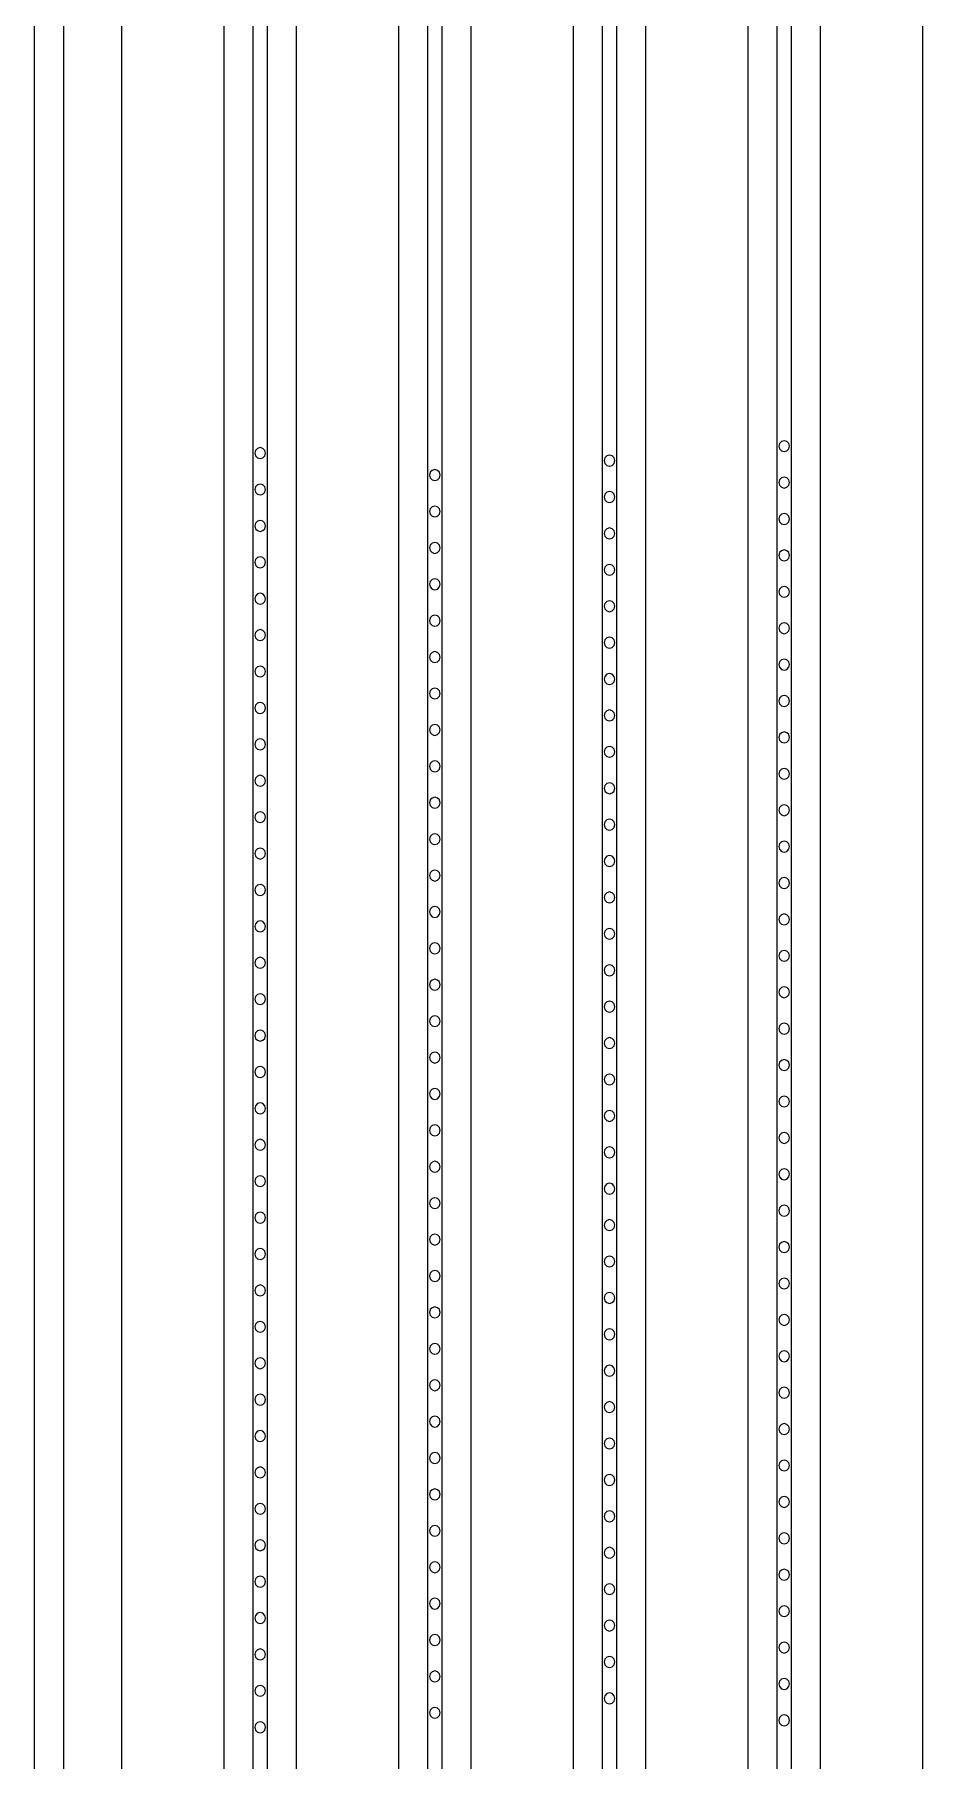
# Model space of a CAD drawing. Header units: metres. Extents: x -1805 to 1655, y -683 to 39617.
# Drawn here: x -2 to 120, y 3866.9 to 4104 of the extents above; entities that cross this region are included whole.
import ezdxf

# ---------------------------------------------------------------- set-up
doc = ezdxf.new("R2010")
doc.units = ezdxf.units.M
for name, color, linetype in [('Etching', 5, 'CONTINUOUS'), ('IONP', 7, 'CONTINUOUS'), ('Metal', 4, 'CONTINUOUS')]:
    doc.layers.add(name, color=color, linetype=linetype)

msp = doc.modelspace()

# ---------------------------------------------------------------- linework, layer by layer
at = {"layer": 'Etching'}
for points in [[(24, 9134.24), (24, -45.85)], [(34, -45.85), (34, 9134.24)], [(48, 9134.24), (48, 81.13)], [(58, 81.13), (58, 9134.24)], [(72, 9134.24), (72, 208.12)], [(82, 208.12), (82, 9134.24)], [(96, 9134.24), (96, 335.1)], [(106, 335.1), (106, 9134.24)], [(120, 9134.24), (120, 462.09)], [(10, -202.71), (10, 4155.73)]]:
    msp.add_lwpolyline(points, dxfattribs=at)
at = {"layer": 'IONP'}
for points in [[(29.75, 4046.51), (29.65, 4046.88), (29.38, 4047.16), (29, 4047.26), (28.62, 4047.16), (28.35, 4046.88), (28.25, 4046.51), (28.35, 4046.13), (28.62, 4045.86), (29, 4045.76), (29.38, 4045.86), (29.65, 4046.13), (29.75, 4046.51)], [(101.75, 4047.46), (101.65, 4047.84), (101.38, 4048.11), (101, 4048.21), (100.62, 4048.11), (100.35, 4047.84), (100.25, 4047.46), (100.35, 4047.09), (100.62, 4046.81), (101, 4046.71), (101.38, 4046.81), (101.65, 4047.09), (101.75, 4047.46)], [(53.75, 4043.49), (53.65, 4043.87), (53.38, 4044.14), (53, 4044.24), (52.62, 4044.14), (52.35, 4043.87), (52.25, 4043.49), (52.35, 4043.12), (52.62, 4042.84), (53, 4042.74), (53.38, 4042.84), (53.65, 4043.12), (53.75, 4043.49)], [(77.75, 4045.48), (77.65, 4045.85), (77.38, 4046.13), (77, 4046.23), (76.62, 4046.13), (76.35, 4045.85), (76.25, 4045.48), (76.35, 4045.1), (76.62, 4044.83), (77, 4044.73), (77.38, 4044.83), (77.65, 4045.1), (77.75, 4045.48)], [(29.75, 4041.51), (29.65, 4041.88), (29.38, 4042.16), (29, 4042.26), (28.62, 4042.16), (28.35, 4041.88), (28.25, 4041.51), (28.35, 4041.13), (28.62, 4040.86), (29, 4040.76), (29.38, 4040.86), (29.65, 4041.13), (29.75, 4041.51)], [(101.75, 4042.46), (101.65, 4042.84), (101.38, 4043.11), (101, 4043.21), (100.62, 4043.11), (100.35, 4042.84), (100.25, 4042.46), (100.35, 4042.09), (100.62, 4041.81), (101, 4041.71), (101.38, 4041.81), (101.65, 4042.09), (101.75, 4042.46)], [(77.75, 4040.48), (77.65, 4040.85), (77.38, 4041.13), (77, 4041.23), (76.62, 4041.13), (76.35, 4040.85), (76.25, 4040.48), (76.35, 4040.1), (76.62, 4039.83), (77, 4039.73), (77.38, 4039.83), (77.65, 4040.1), (77.75, 4040.48)], [(29.75, 4036.51), (29.65, 4036.88), (29.38, 4037.16), (29, 4037.26), (28.62, 4037.16), (28.35, 4036.88), (28.25, 4036.51), (28.35, 4036.13), (28.62, 4035.86), (29, 4035.76), (29.38, 4035.86), (29.65, 4036.13), (29.75, 4036.51)], [(53.75, 4038.49), (53.65, 4038.87), (53.38, 4039.14), (53, 4039.24), (52.62, 4039.14), (52.35, 4038.87), (52.25, 4038.49), (52.35, 4038.12), (52.62, 4037.84), (53, 4037.74), (53.38, 4037.84), (53.65, 4038.12), (53.75, 4038.49)], [(101.75, 4037.46), (101.65, 4037.84), (101.38, 4038.11), (101, 4038.21), (100.62, 4038.11), (100.35, 4037.84), (100.25, 4037.46), (100.35, 4037.09), (100.62, 4036.81), (101, 4036.71), (101.38, 4036.81), (101.65, 4037.09), (101.75, 4037.46)], [(77.75, 4035.48), (77.65, 4035.85), (77.38, 4036.13), (77, 4036.23), (76.62, 4036.13), (76.35, 4035.85), (76.25, 4035.48), (76.35, 4035.1), (76.62, 4034.83), (77, 4034.73), (77.38, 4034.83), (77.65, 4035.1), (77.75, 4035.48)], [(29.75, 4031.51), (29.65, 4031.88), (29.38, 4032.16), (29, 4032.26), (28.62, 4032.16), (28.35, 4031.88), (28.25, 4031.51), (28.35, 4031.13), (28.62, 4030.86), (29, 4030.76), (29.38, 4030.86), (29.65, 4031.13), (29.75, 4031.51)], [(53.75, 4033.49), (53.65, 4033.87), (53.38, 4034.14), (53, 4034.24), (52.62, 4034.14), (52.35, 4033.87), (52.25, 4033.49), (52.35, 4033.12), (52.62, 4032.84), (53, 4032.74), (53.38, 4032.84), (53.65, 4033.12), (53.75, 4033.49)], [(101.75, 4032.46), (101.65, 4032.84), (101.38, 4033.11), (101, 4033.21), (100.62, 4033.11), (100.35, 4032.84), (100.25, 4032.46), (100.35, 4032.09), (100.62, 4031.81), (101, 4031.71), (101.38, 4031.81), (101.65, 4032.09), (101.75, 4032.46)], [(77.75, 4030.48), (77.65, 4030.85), (77.38, 4031.13), (77, 4031.23), (76.62, 4031.13), (76.35, 4030.85), (76.25, 4030.48), (76.35, 4030.1), (76.62, 4029.83), (77, 4029.73), (77.38, 4029.83), (77.65, 4030.1), (77.75, 4030.48)], [(53.75, 4028.49), (53.65, 4028.87), (53.38, 4029.14), (53, 4029.24), (52.62, 4029.14), (52.35, 4028.87), (52.25, 4028.49), (52.35, 4028.12), (52.62, 4027.84), (53, 4027.74), (53.38, 4027.84), (53.65, 4028.12), (53.75, 4028.49)], [(101.75, 4027.46), (101.65, 4027.84), (101.38, 4028.11), (101, 4028.21), (100.62, 4028.11), (100.35, 4027.84), (100.25, 4027.46), (100.35, 4027.09), (100.62, 4026.81), (101, 4026.71), (101.38, 4026.81), (101.65, 4027.09), (101.75, 4027.46)], [(29.75, 4026.51), (29.65, 4026.88), (29.38, 4027.16), (29, 4027.26), (28.62, 4027.16), (28.35, 4026.88), (28.25, 4026.51), (28.35, 4026.13), (28.62, 4025.86), (29, 4025.76), (29.38, 4025.86), (29.65, 4026.13), (29.75, 4026.51)], [(77.75, 4025.48), (77.65, 4025.85), (77.38, 4026.13), (77, 4026.23), (76.62, 4026.13), (76.35, 4025.85), (76.25, 4025.48), (76.35, 4025.1), (76.62, 4024.83), (77, 4024.73), (77.38, 4024.83), (77.65, 4025.1), (77.75, 4025.48)], [(53.75, 4023.49), (53.65, 4023.87), (53.38, 4024.14), (53, 4024.24), (52.62, 4024.14), (52.35, 4023.87), (52.25, 4023.49), (52.35, 4023.12), (52.62, 4022.84), (53, 4022.74), (53.38, 4022.84), (53.65, 4023.12), (53.75, 4023.49)], [(101.75, 4022.46), (101.65, 4022.84), (101.38, 4023.11), (101, 4023.21), (100.62, 4023.11), (100.35, 4022.84), (100.25, 4022.46), (100.35, 4022.09), (100.62, 4021.81), (101, 4021.71), (101.38, 4021.81), (101.65, 4022.09), (101.75, 4022.46)], [(29.75, 4021.51), (29.65, 4021.88), (29.38, 4022.16), (29, 4022.26), (28.62, 4022.16), (28.35, 4021.88), (28.25, 4021.51), (28.35, 4021.13), (28.62, 4020.86), (29, 4020.76), (29.38, 4020.86), (29.65, 4021.13), (29.75, 4021.51)], [(77.75, 4020.48), (77.65, 4020.85), (77.38, 4021.13), (77, 4021.23), (76.62, 4021.13), (76.35, 4020.85), (76.25, 4020.48), (76.35, 4020.1), (76.62, 4019.83), (77, 4019.73), (77.38, 4019.83), (77.65, 4020.1), (77.75, 4020.48)], [(53.75, 4018.49), (53.65, 4018.87), (53.38, 4019.14), (53, 4019.24), (52.62, 4019.14), (52.35, 4018.87), (52.25, 4018.49), (52.35, 4018.12), (52.62, 4017.84), (53, 4017.74), (53.38, 4017.84), (53.65, 4018.12), (53.75, 4018.49)], [(101.75, 4017.46), (101.65, 4017.84), (101.38, 4018.11), (101, 4018.21), (100.62, 4018.11), (100.35, 4017.84), (100.25, 4017.46), (100.35, 4017.09), (100.62, 4016.81), (101, 4016.71), (101.38, 4016.81), (101.65, 4017.09), (101.75, 4017.46)], [(29.75, 4016.51), (29.65, 4016.88), (29.38, 4017.16), (29, 4017.26), (28.62, 4017.16), (28.35, 4016.88), (28.25, 4016.51), (28.35, 4016.13), (28.62, 4015.86), (29, 4015.76), (29.38, 4015.86), (29.65, 4016.13), (29.75, 4016.51)], [(77.75, 4015.48), (77.65, 4015.85), (77.38, 4016.13), (77, 4016.23), (76.62, 4016.13), (76.35, 4015.85), (76.25, 4015.48), (76.35, 4015.1), (76.62, 4014.83), (77, 4014.73), (77.38, 4014.83), (77.65, 4015.1), (77.75, 4015.48)], [(53.75, 4013.49), (53.65, 4013.87), (53.38, 4014.14), (53, 4014.24), (52.62, 4014.14), (52.35, 4013.87), (52.25, 4013.49), (52.35, 4013.12), (52.62, 4012.84), (53, 4012.74), (53.38, 4012.84), (53.65, 4013.12), (53.75, 4013.49)], [(29.75, 4011.51), (29.65, 4011.88), (29.38, 4012.16), (29, 4012.26), (28.62, 4012.16), (28.35, 4011.88), (28.25, 4011.51), (28.35, 4011.13), (28.62, 4010.86), (29, 4010.76), (29.38, 4010.86), (29.65, 4011.13), (29.75, 4011.51)], [(77.75, 4010.48), (77.65, 4010.85), (77.38, 4011.13), (77, 4011.23), (76.62, 4011.13), (76.35, 4010.85), (76.25, 4010.48), (76.35, 4010.1), (76.62, 4009.83), (77, 4009.73), (77.38, 4009.83), (77.65, 4010.1), (77.75, 4010.48)], [(101.75, 4012.46), (101.65, 4012.84), (101.38, 4013.11), (101, 4013.21), (100.62, 4013.11), (100.35, 4012.84), (100.25, 4012.46), (100.35, 4012.09), (100.62, 4011.81), (101, 4011.71), (101.38, 4011.81), (101.65, 4012.09), (101.75, 4012.46)], [(53.75, 4008.49), (53.65, 4008.87), (53.38, 4009.14), (53, 4009.24), (52.62, 4009.14), (52.35, 4008.87), (52.25, 4008.49), (52.35, 4008.12), (52.62, 4007.84), (53, 4007.74), (53.38, 4007.84), (53.65, 4008.12), (53.75, 4008.49)], [(29.75, 4006.51), (29.65, 4006.88), (29.38, 4007.16), (29, 4007.26), (28.62, 4007.16), (28.35, 4006.88), (28.25, 4006.51), (28.35, 4006.13), (28.62, 4005.86), (29, 4005.76), (29.38, 4005.86), (29.65, 4006.13), (29.75, 4006.51)], [(77.75, 4005.48), (77.65, 4005.85), (77.38, 4006.13), (77, 4006.23), (76.62, 4006.13), (76.35, 4005.85), (76.25, 4005.48), (76.35, 4005.1), (76.62, 4004.83), (77, 4004.73), (77.38, 4004.83), (77.65, 4005.1), (77.75, 4005.48)], [(101.75, 4007.46), (101.65, 4007.84), (101.38, 4008.11), (101, 4008.21), (100.62, 4008.11), (100.35, 4007.84), (100.25, 4007.46), (100.35, 4007.09), (100.62, 4006.81), (101, 4006.71), (101.38, 4006.81), (101.65, 4007.09), (101.75, 4007.46)], [(53.75, 4003.49), (53.65, 4003.87), (53.38, 4004.14), (53, 4004.24), (52.62, 4004.14), (52.35, 4003.87), (52.25, 4003.49), (52.35, 4003.12), (52.62, 4002.84), (53, 4002.74), (53.38, 4002.84), (53.65, 4003.12), (53.75, 4003.49)], [(29.75, 4001.51), (29.65, 4001.88), (29.38, 4002.16), (29, 4002.26), (28.62, 4002.16), (28.35, 4001.88), (28.25, 4001.51), (28.35, 4001.13), (28.62, 4000.86), (29, 4000.76), (29.38, 4000.86), (29.65, 4001.13), (29.75, 4001.51)], [(101.75, 4002.46), (101.65, 4002.84), (101.38, 4003.11), (101, 4003.21), (100.62, 4003.11), (100.35, 4002.84), (100.25, 4002.46), (100.35, 4002.09), (100.62, 4001.81), (101, 4001.71), (101.38, 4001.81), (101.65, 4002.09), (101.75, 4002.46)], [(53.75, 3998.49), (53.65, 3998.87), (53.38, 3999.14), (53, 3999.24), (52.62, 3999.14), (52.35, 3998.87), (52.25, 3998.49), (52.35, 3998.12), (52.62, 3997.84), (53, 3997.74), (53.38, 3997.84), (53.65, 3998.12), (53.75, 3998.49)], [(77.75, 4000.48), (77.65, 4000.85), (77.38, 4001.13), (77, 4001.23), (76.62, 4001.13), (76.35, 4000.85), (76.25, 4000.48), (76.35, 4000.1), (76.62, 3999.83), (77, 3999.73), (77.38, 3999.83), (77.65, 4000.1), (77.75, 4000.48)], [(29.75, 3996.51), (29.65, 3996.88), (29.38, 3997.16), (29, 3997.26), (28.62, 3997.16), (28.35, 3996.88), (28.25, 3996.51), (28.35, 3996.13), (28.62, 3995.86), (29, 3995.76), (29.38, 3995.86), (29.65, 3996.13), (29.75, 3996.51)], [(101.75, 3997.46), (101.65, 3997.84), (101.38, 3998.11), (101, 3998.21), (100.62, 3998.11), (100.35, 3997.84), (100.25, 3997.46), (100.35, 3997.09), (100.62, 3996.81), (101, 3996.71), (101.38, 3996.81), (101.65, 3997.09), (101.75, 3997.46)], [(77.75, 3995.48), (77.65, 3995.85), (77.38, 3996.13), (77, 3996.23), (76.62, 3996.13), (76.35, 3995.85), (76.25, 3995.48), (76.35, 3995.1), (76.62, 3994.83), (77, 3994.73), (77.38, 3994.83), (77.65, 3995.1), (77.75, 3995.48)], [(29.75, 3991.51), (29.65, 3991.88), (29.38, 3992.16), (29, 3992.26), (28.62, 3992.16), (28.35, 3991.88), (28.25, 3991.51), (28.35, 3991.13), (28.62, 3990.86), (29, 3990.76), (29.38, 3990.86), (29.65, 3991.13), (29.75, 3991.51)], [(53.75, 3993.49), (53.65, 3993.87), (53.38, 3994.14), (53, 3994.24), (52.62, 3994.14), (52.35, 3993.87), (52.25, 3993.49), (52.35, 3993.12), (52.62, 3992.84), (53, 3992.74), (53.38, 3992.84), (53.65, 3993.12), (53.75, 3993.49)], [(101.75, 3992.46), (101.65, 3992.84), (101.38, 3993.11), (101, 3993.21), (100.62, 3993.11), (100.35, 3992.84), (100.25, 3992.46), (100.35, 3992.09), (100.62, 3991.81), (101, 3991.71), (101.38, 3991.81), (101.65, 3992.09), (101.75, 3992.46)], [(77.75, 3990.48), (77.65, 3990.85), (77.38, 3991.13), (77, 3991.23), (76.62, 3991.13), (76.35, 3990.85), (76.25, 3990.48), (76.35, 3990.1), (76.62, 3989.83), (77, 3989.73), (77.38, 3989.83), (77.65, 3990.1), (77.75, 3990.48)], [(29.75, 3986.51), (29.65, 3986.88), (29.38, 3987.16), (29, 3987.26), (28.62, 3987.16), (28.35, 3986.88), (28.25, 3986.51), (28.35, 3986.13), (28.62, 3985.86), (29, 3985.76), (29.38, 3985.86), (29.65, 3986.13), (29.75, 3986.51)], [(53.75, 3988.49), (53.65, 3988.87), (53.38, 3989.14), (53, 3989.24), (52.62, 3989.14), (52.35, 3988.87), (52.25, 3988.49), (52.35, 3988.12), (52.62, 3987.84), (53, 3987.74), (53.38, 3987.84), (53.65, 3988.12), (53.75, 3988.49)], [(101.75, 3987.46), (101.65, 3987.84), (101.38, 3988.11), (101, 3988.21), (100.62, 3988.11), (100.35, 3987.84), (100.25, 3987.46), (100.35, 3987.09), (100.62, 3986.81), (101, 3986.71), (101.38, 3986.81), (101.65, 3987.09), (101.75, 3987.46)], [(77.75, 3985.48), (77.65, 3985.85), (77.38, 3986.13), (77, 3986.23), (76.62, 3986.13), (76.35, 3985.85), (76.25, 3985.48), (76.35, 3985.1), (76.62, 3984.83), (77, 3984.73), (77.38, 3984.83), (77.65, 3985.1), (77.75, 3985.48)], [(53.75, 3983.49), (53.65, 3983.87), (53.38, 3984.14), (53, 3984.24), (52.62, 3984.14), (52.35, 3983.87), (52.25, 3983.49), (52.35, 3983.12), (52.62, 3982.84), (53, 3982.74), (53.38, 3982.84), (53.65, 3983.12), (53.75, 3983.49)], [(101.75, 3982.46), (101.65, 3982.84), (101.38, 3983.11), (101, 3983.21), (100.62, 3983.11), (100.35, 3982.84), (100.25, 3982.46), (100.35, 3982.09), (100.62, 3981.81), (101, 3981.71), (101.38, 3981.81), (101.65, 3982.09), (101.75, 3982.46)], [(29.75, 3981.51), (29.65, 3981.88), (29.38, 3982.16), (29, 3982.26), (28.62, 3982.16), (28.35, 3981.88), (28.25, 3981.51), (28.35, 3981.13), (28.62, 3980.86), (29, 3980.76), (29.38, 3980.86), (29.65, 3981.13), (29.75, 3981.51)], [(77.75, 3980.48), (77.65, 3980.85), (77.38, 3981.13), (77, 3981.23), (76.62, 3981.13), (76.35, 3980.85), (76.25, 3980.48), (76.35, 3980.1), (76.62, 3979.83), (77, 3979.73), (77.38, 3979.83), (77.65, 3980.1), (77.75, 3980.48)], [(53.75, 3978.49), (53.65, 3978.87), (53.38, 3979.14), (53, 3979.24), (52.62, 3979.14), (52.35, 3978.87), (52.25, 3978.49), (52.35, 3978.12), (52.62, 3977.84), (53, 3977.74), (53.38, 3977.84), (53.65, 3978.12), (53.75, 3978.49)], [(101.75, 3977.46), (101.65, 3977.84), (101.38, 3978.11), (101, 3978.21), (100.62, 3978.11), (100.35, 3977.84), (100.25, 3977.46), (100.35, 3977.09), (100.62, 3976.81), (101, 3976.71), (101.38, 3976.81), (101.65, 3977.09), (101.75, 3977.46)], [(29.75, 3976.51), (29.65, 3976.88), (29.38, 3977.16), (29, 3977.26), (28.62, 3977.16), (28.35, 3976.88), (28.25, 3976.51), (28.35, 3976.13), (28.62, 3975.86), (29, 3975.76), (29.38, 3975.86), (29.65, 3976.13), (29.75, 3976.51)], [(77.75, 3975.48), (77.65, 3975.85), (77.38, 3976.13), (77, 3976.23), (76.62, 3976.13), (76.35, 3975.85), (76.25, 3975.48), (76.35, 3975.1), (76.62, 3974.83), (77, 3974.73), (77.38, 3974.83), (77.65, 3975.1), (77.75, 3975.48)], [(53.75, 3973.49), (53.65, 3973.87), (53.38, 3974.14), (53, 3974.24), (52.62, 3974.14), (52.35, 3973.87), (52.25, 3973.49), (52.35, 3973.12), (52.62, 3972.84), (53, 3972.74), (53.38, 3972.84), (53.65, 3973.12), (53.75, 3973.49)], [(101.75, 3972.46), (101.65, 3972.84), (101.38, 3973.11), (101, 3973.21), (100.62, 3973.11), (100.35, 3972.84), (100.25, 3972.46), (100.35, 3972.09), (100.62, 3971.81), (101, 3971.71), (101.38, 3971.81), (101.65, 3972.09), (101.75, 3972.46)], [(29.75, 3971.51), (29.65, 3971.88), (29.38, 3972.16), (29, 3972.26), (28.62, 3972.16), (28.35, 3971.88), (28.25, 3971.51), (28.35, 3971.13), (28.62, 3970.86), (29, 3970.76), (29.38, 3970.86), (29.65, 3971.13), (29.75, 3971.51)], [(77.75, 3970.48), (77.65, 3970.85), (77.38, 3971.13), (77, 3971.23), (76.62, 3971.13), (76.35, 3970.85), (76.25, 3970.48), (76.35, 3970.1), (76.62, 3969.83), (77, 3969.73), (77.38, 3969.83), (77.65, 3970.1), (77.75, 3970.48)], [(53.75, 3968.49), (53.65, 3968.87), (53.38, 3969.14), (53, 3969.24), (52.62, 3969.14), (52.35, 3968.87), (52.25, 3968.49), (52.35, 3968.12), (52.62, 3967.84), (53, 3967.74), (53.38, 3967.84), (53.65, 3968.12), (53.75, 3968.49)], [(29.75, 3966.51), (29.65, 3966.88), (29.38, 3967.16), (29, 3967.26), (28.62, 3967.16), (28.35, 3966.88), (28.25, 3966.51), (28.35, 3966.13), (28.62, 3965.86), (29, 3965.76), (29.38, 3965.86), (29.65, 3966.13), (29.75, 3966.51)], [(77.75, 3965.48), (77.65, 3965.85), (77.38, 3966.13), (77, 3966.23), (76.62, 3966.13), (76.35, 3965.85), (76.25, 3965.48), (76.35, 3965.1), (76.62, 3964.83), (77, 3964.73), (77.38, 3964.83), (77.65, 3965.1), (77.75, 3965.48)], [(101.75, 3967.46), (101.65, 3967.84), (101.38, 3968.11), (101, 3968.21), (100.62, 3968.11), (100.35, 3967.84), (100.25, 3967.46), (100.35, 3967.09), (100.62, 3966.81), (101, 3966.71), (101.38, 3966.81), (101.65, 3967.09), (101.75, 3967.46)], [(53.75, 3963.49), (53.65, 3963.87), (53.38, 3964.14), (53, 3964.24), (52.62, 3964.14), (52.35, 3963.87), (52.25, 3963.49), (52.35, 3963.12), (52.62, 3962.84), (53, 3962.74), (53.38, 3962.84), (53.65, 3963.12), (53.75, 3963.49)], [(29.75, 3961.51), (29.65, 3961.88), (29.38, 3962.16), (29, 3962.26), (28.62, 3962.16), (28.35, 3961.88), (28.25, 3961.51), (28.35, 3961.13), (28.62, 3960.86), (29, 3960.76), (29.38, 3960.86), (29.65, 3961.13), (29.75, 3961.51)], [(77.75, 3960.48), (77.65, 3960.85), (77.38, 3961.13), (77, 3961.23), (76.62, 3961.13), (76.35, 3960.85), (76.25, 3960.48), (76.35, 3960.1), (76.62, 3959.83), (77, 3959.73), (77.38, 3959.83), (77.65, 3960.1), (77.75, 3960.48)], [(101.75, 3962.46), (101.65, 3962.84), (101.38, 3963.11), (101, 3963.21), (100.62, 3963.11), (100.35, 3962.84), (100.25, 3962.46), (100.35, 3962.09), (100.62, 3961.81), (101, 3961.71), (101.38, 3961.81), (101.65, 3962.09), (101.75, 3962.46)], [(53.75, 3958.49), (53.65, 3958.87), (53.38, 3959.14), (53, 3959.24), (52.62, 3959.14), (52.35, 3958.87), (52.25, 3958.49), (52.35, 3958.12), (52.62, 3957.84), (53, 3957.74), (53.38, 3957.84), (53.65, 3958.12), (53.75, 3958.49)], [(29.75, 3956.51), (29.65, 3956.88), (29.38, 3957.16), (29, 3957.26), (28.62, 3957.16), (28.35, 3956.88), (28.25, 3956.51), (28.35, 3956.13), (28.62, 3955.86), (29, 3955.76), (29.38, 3955.86), (29.65, 3956.13), (29.75, 3956.51)], [(101.75, 3957.46), (101.65, 3957.84), (101.38, 3958.11), (101, 3958.21), (100.62, 3958.11), (100.35, 3957.84), (100.25, 3957.46), (100.35, 3957.09), (100.62, 3956.81), (101, 3956.71), (101.38, 3956.81), (101.65, 3957.09), (101.75, 3957.46)], [(53.75, 3953.49), (53.65, 3953.87), (53.38, 3954.14), (53, 3954.24), (52.62, 3954.14), (52.35, 3953.87), (52.25, 3953.49), (52.35, 3953.12), (52.62, 3952.84), (53, 3952.74), (53.38, 3952.84), (53.65, 3953.12), (53.75, 3953.49)], [(77.75, 3955.48), (77.65, 3955.85), (77.38, 3956.13), (77, 3956.23), (76.62, 3956.13), (76.35, 3955.85), (76.25, 3955.48), (76.35, 3955.1), (76.62, 3954.83), (77, 3954.73), (77.38, 3954.83), (77.65, 3955.1), (77.75, 3955.48)], [(29.75, 3951.51), (29.65, 3951.88), (29.38, 3952.16), (29, 3952.26), (28.62, 3952.16), (28.35, 3951.88), (28.25, 3951.51), (28.35, 3951.13), (28.62, 3950.86), (29, 3950.76), (29.38, 3950.86), (29.65, 3951.13), (29.75, 3951.51)], [(101.75, 3952.46), (101.65, 3952.84), (101.38, 3953.11), (101, 3953.21), (100.62, 3953.11), (100.35, 3952.84), (100.25, 3952.46), (100.35, 3952.09), (100.62, 3951.81), (101, 3951.71), (101.38, 3951.81), (101.65, 3952.09), (101.75, 3952.46)], [(77.75, 3950.48), (77.65, 3950.85), (77.38, 3951.13), (77, 3951.23), (76.62, 3951.13), (76.35, 3950.85), (76.25, 3950.48), (76.35, 3950.1), (76.62, 3949.83), (77, 3949.73), (77.38, 3949.83), (77.65, 3950.1), (77.75, 3950.48)], [(29.75, 3946.51), (29.65, 3946.88), (29.38, 3947.16), (29, 3947.26), (28.62, 3947.16), (28.35, 3946.88), (28.25, 3946.51), (28.35, 3946.13), (28.62, 3945.86), (29, 3945.76), (29.38, 3945.86), (29.65, 3946.13), (29.75, 3946.51)], [(53.75, 3948.49), (53.65, 3948.87), (53.38, 3949.14), (53, 3949.24), (52.62, 3949.14), (52.35, 3948.87), (52.25, 3948.49), (52.35, 3948.12), (52.62, 3947.84), (53, 3947.74), (53.38, 3947.84), (53.65, 3948.12), (53.75, 3948.49)], [(101.75, 3947.46), (101.65, 3947.84), (101.38, 3948.11), (101, 3948.21), (100.62, 3948.11), (100.35, 3947.84), (100.25, 3947.46), (100.35, 3947.09), (100.62, 3946.81), (101, 3946.71), (101.38, 3946.81), (101.65, 3947.09), (101.75, 3947.46)], [(77.75, 3945.48), (77.65, 3945.85), (77.38, 3946.13), (77, 3946.23), (76.62, 3946.13), (76.35, 3945.85), (76.25, 3945.48), (76.35, 3945.1), (76.62, 3944.83), (77, 3944.73), (77.38, 3944.83), (77.65, 3945.1), (77.75, 3945.48)], [(29.75, 3941.51), (29.65, 3941.88), (29.38, 3942.16), (29, 3942.26), (28.62, 3942.16), (28.35, 3941.88), (28.25, 3941.51), (28.35, 3941.13), (28.62, 3940.86), (29, 3940.76), (29.38, 3940.86), (29.65, 3941.13), (29.75, 3941.51)], [(53.75, 3943.49), (53.65, 3943.87), (53.38, 3944.14), (53, 3944.24), (52.62, 3944.14), (52.35, 3943.87), (52.25, 3943.49), (52.35, 3943.12), (52.62, 3942.84), (53, 3942.74), (53.38, 3942.84), (53.65, 3943.12), (53.75, 3943.49)], [(101.75, 3942.46), (101.65, 3942.84), (101.38, 3943.11), (101, 3943.21), (100.62, 3943.11), (100.35, 3942.84), (100.25, 3942.46), (100.35, 3942.09), (100.62, 3941.81), (101, 3941.71), (101.38, 3941.81), (101.65, 3942.09), (101.75, 3942.46)], [(77.75, 3940.48), (77.65, 3940.85), (77.38, 3941.13), (77, 3941.23), (76.62, 3941.13), (76.35, 3940.85), (76.25, 3940.48), (76.35, 3940.1), (76.62, 3939.83), (77, 3939.73), (77.38, 3939.83), (77.65, 3940.1), (77.75, 3940.48)], [(53.75, 3938.49), (53.65, 3938.87), (53.38, 3939.14), (53, 3939.24), (52.62, 3939.14), (52.35, 3938.87), (52.25, 3938.49), (52.35, 3938.12), (52.62, 3937.84), (53, 3937.74), (53.38, 3937.84), (53.65, 3938.12), (53.75, 3938.49)], [(101.75, 3937.46), (101.65, 3937.84), (101.38, 3938.11), (101, 3938.21), (100.62, 3938.11), (100.35, 3937.84), (100.25, 3937.46), (100.35, 3937.09), (100.62, 3936.81), (101, 3936.71), (101.38, 3936.81), (101.65, 3937.09), (101.75, 3937.46)], [(29.75, 3936.51), (29.65, 3936.88), (29.38, 3937.16), (29, 3937.26), (28.62, 3937.16), (28.35, 3936.88), (28.25, 3936.51), (28.35, 3936.13), (28.62, 3935.86), (29, 3935.76), (29.38, 3935.86), (29.65, 3936.13), (29.75, 3936.51)], [(77.75, 3935.48), (77.65, 3935.85), (77.38, 3936.13), (77, 3936.23), (76.62, 3936.13), (76.35, 3935.85), (76.25, 3935.48), (76.35, 3935.1), (76.62, 3934.83), (77, 3934.73), (77.38, 3934.83), (77.65, 3935.1), (77.75, 3935.48)], [(53.75, 3933.49), (53.65, 3933.87), (53.38, 3934.14), (53, 3934.24), (52.62, 3934.14), (52.35, 3933.87), (52.25, 3933.49), (52.35, 3933.12), (52.62, 3932.84), (53, 3932.74), (53.38, 3932.84), (53.65, 3933.12), (53.75, 3933.49)], [(101.75, 3932.46), (101.65, 3932.84), (101.38, 3933.11), (101, 3933.21), (100.62, 3933.11), (100.35, 3932.84), (100.25, 3932.46), (100.35, 3932.09), (100.62, 3931.81), (101, 3931.71), (101.38, 3931.81), (101.65, 3932.09), (101.75, 3932.46)], [(29.75, 3931.51), (29.65, 3931.88), (29.38, 3932.16), (29, 3932.26), (28.62, 3932.16), (28.35, 3931.88), (28.25, 3931.51), (28.35, 3931.13), (28.62, 3930.86), (29, 3930.76), (29.38, 3930.86), (29.65, 3931.13), (29.75, 3931.51)], [(77.75, 3930.48), (77.65, 3930.85), (77.38, 3931.13), (77, 3931.23), (76.62, 3931.13), (76.35, 3930.85), (76.25, 3930.48), (76.35, 3930.1), (76.62, 3929.83), (77, 3929.73), (77.38, 3929.83), (77.65, 3930.1), (77.75, 3930.48)], [(53.75, 3928.49), (53.65, 3928.87), (53.38, 3929.14), (53, 3929.24), (52.62, 3929.14), (52.35, 3928.87), (52.25, 3928.49), (52.35, 3928.12), (52.62, 3927.84), (53, 3927.74), (53.38, 3927.84), (53.65, 3928.12), (53.75, 3928.49)], [(101.75, 3927.46), (101.65, 3927.84), (101.38, 3928.11), (101, 3928.21), (100.62, 3928.11), (100.35, 3927.84), (100.25, 3927.46), (100.35, 3927.09), (100.62, 3926.81), (101, 3926.71), (101.38, 3926.81), (101.65, 3927.09), (101.75, 3927.46)], [(29.75, 3926.51), (29.65, 3926.88), (29.38, 3927.16), (29, 3927.26), (28.62, 3927.16), (28.35, 3926.88), (28.25, 3926.51), (28.35, 3926.13), (28.62, 3925.86), (29, 3925.76), (29.38, 3925.86), (29.65, 3926.13), (29.75, 3926.51)], [(77.75, 3925.48), (77.65, 3925.85), (77.38, 3926.13), (77, 3926.23), (76.62, 3926.13), (76.35, 3925.85), (76.25, 3925.48), (76.35, 3925.1), (76.62, 3924.83), (77, 3924.73), (77.38, 3924.83), (77.65, 3925.1), (77.75, 3925.48)], [(53.75, 3923.49), (53.65, 3923.87), (53.38, 3924.14), (53, 3924.24), (52.62, 3924.14), (52.35, 3923.87), (52.25, 3923.49), (52.35, 3923.12), (52.62, 3922.84), (53, 3922.74), (53.38, 3922.84), (53.65, 3923.12), (53.75, 3923.49)], [(101.75, 3922.46), (101.65, 3922.84), (101.38, 3923.11), (101, 3923.21), (100.62, 3923.11), (100.35, 3922.84), (100.25, 3922.46), (100.35, 3922.09), (100.62, 3921.81), (101, 3921.71), (101.38, 3921.81), (101.65, 3922.09), (101.75, 3922.46)], [(29.75, 3921.51), (29.65, 3921.88), (29.38, 3922.16), (29, 3922.26), (28.62, 3922.16), (28.35, 3921.88), (28.25, 3921.51), (28.35, 3921.13), (28.62, 3920.86), (29, 3920.76), (29.38, 3920.86), (29.65, 3921.13), (29.75, 3921.51)], [(77.75, 3920.48), (77.65, 3920.85), (77.38, 3921.13), (77, 3921.23), (76.62, 3921.13), (76.35, 3920.85), (76.25, 3920.48), (76.35, 3920.1), (76.62, 3919.83), (77, 3919.73), (77.38, 3919.83), (77.65, 3920.1), (77.75, 3920.48)], [(53.75, 3918.49), (53.65, 3918.87), (53.38, 3919.14), (53, 3919.24), (52.62, 3919.14), (52.35, 3918.87), (52.25, 3918.49), (52.35, 3918.12), (52.62, 3917.84), (53, 3917.74), (53.38, 3917.84), (53.65, 3918.12), (53.75, 3918.49)], [(29.75, 3916.51), (29.65, 3916.88), (29.38, 3917.16), (29, 3917.26), (28.62, 3917.16), (28.35, 3916.88), (28.25, 3916.51), (28.35, 3916.13), (28.62, 3915.86), (29, 3915.76), (29.38, 3915.86), (29.65, 3916.13), (29.75, 3916.51)], [(77.75, 3915.48), (77.65, 3915.85), (77.38, 3916.13), (77, 3916.23), (76.62, 3916.13), (76.35, 3915.85), (76.25, 3915.48), (76.35, 3915.1), (76.62, 3914.83), (77, 3914.73), (77.38, 3914.83), (77.65, 3915.1), (77.75, 3915.48)], [(101.75, 3917.46), (101.65, 3917.84), (101.38, 3918.11), (101, 3918.21), (100.62, 3918.11), (100.35, 3917.84), (100.25, 3917.46), (100.35, 3917.09), (100.62, 3916.81), (101, 3916.71), (101.38, 3916.81), (101.65, 3917.09), (101.75, 3917.46)], [(53.75, 3913.49), (53.65, 3913.87), (53.38, 3914.14), (53, 3914.24), (52.62, 3914.14), (52.35, 3913.87), (52.25, 3913.49), (52.35, 3913.12), (52.62, 3912.84), (53, 3912.74), (53.38, 3912.84), (53.65, 3913.12), (53.75, 3913.49)], [(29.75, 3911.51), (29.65, 3911.88), (29.38, 3912.16), (29, 3912.26), (28.62, 3912.16), (28.35, 3911.88), (28.25, 3911.51), (28.35, 3911.13), (28.62, 3910.86), (29, 3910.76), (29.38, 3910.86), (29.65, 3911.13), (29.75, 3911.51)], [(101.75, 3912.46), (101.65, 3912.84), (101.38, 3913.11), (101, 3913.21), (100.62, 3913.11), (100.35, 3912.84), (100.25, 3912.46), (100.35, 3912.09), (100.62, 3911.81), (101, 3911.71), (101.38, 3911.81), (101.65, 3912.09), (101.75, 3912.46)], [(53.75, 3908.49), (53.65, 3908.87), (53.38, 3909.14), (53, 3909.24), (52.62, 3909.14), (52.35, 3908.87), (52.25, 3908.49), (52.35, 3908.12), (52.62, 3907.84), (53, 3907.74), (53.38, 3907.84), (53.65, 3908.12), (53.75, 3908.49)], [(77.75, 3910.48), (77.65, 3910.85), (77.38, 3911.13), (77, 3911.23), (76.62, 3911.13), (76.35, 3910.85), (76.25, 3910.48), (76.35, 3910.1), (76.62, 3909.83), (77, 3909.73), (77.38, 3909.83), (77.65, 3910.1), (77.75, 3910.48)], [(29.75, 3906.51), (29.65, 3906.88), (29.38, 3907.16), (29, 3907.26), (28.62, 3907.16), (28.35, 3906.88), (28.25, 3906.51), (28.35, 3906.13), (28.62, 3905.86), (29, 3905.76), (29.38, 3905.86), (29.65, 3906.13), (29.75, 3906.51)], [(101.75, 3907.46), (101.65, 3907.84), (101.38, 3908.11), (101, 3908.21), (100.62, 3908.11), (100.35, 3907.84), (100.25, 3907.46), (100.35, 3907.09), (100.62, 3906.81), (101, 3906.71), (101.38, 3906.81), (101.65, 3907.09), (101.75, 3907.46)], [(53.75, 3903.49), (53.65, 3903.87), (53.38, 3904.14), (53, 3904.24), (52.62, 3904.14), (52.35, 3903.87), (52.25, 3903.49), (52.35, 3903.12), (52.62, 3902.84), (53, 3902.74), (53.38, 3902.84), (53.65, 3903.12), (53.75, 3903.49)], [(77.75, 3905.48), (77.65, 3905.85), (77.38, 3906.13), (77, 3906.23), (76.62, 3906.13), (76.35, 3905.85), (76.25, 3905.48), (76.35, 3905.1), (76.62, 3904.83), (77, 3904.73), (77.38, 3904.83), (77.65, 3905.1), (77.75, 3905.48)], [(29.75, 3901.51), (29.65, 3901.88), (29.38, 3902.16), (29, 3902.26), (28.62, 3902.16), (28.35, 3901.88), (28.25, 3901.51), (28.35, 3901.13), (28.62, 3900.86), (29, 3900.76), (29.38, 3900.86), (29.65, 3901.13), (29.75, 3901.51)], [(101.75, 3902.46), (101.65, 3902.84), (101.38, 3903.11), (101, 3903.21), (100.62, 3903.11), (100.35, 3902.84), (100.25, 3902.46), (100.35, 3902.09), (100.62, 3901.81), (101, 3901.71), (101.38, 3901.81), (101.65, 3902.09), (101.75, 3902.46)], [(77.75, 3900.48), (77.65, 3900.85), (77.38, 3901.13), (77, 3901.23), (76.62, 3901.13), (76.35, 3900.85), (76.25, 3900.48), (76.35, 3900.1), (76.62, 3899.83), (77, 3899.73), (77.38, 3899.83), (77.65, 3900.1), (77.75, 3900.48)], [(29.75, 3896.51), (29.65, 3896.88), (29.38, 3897.16), (29, 3897.26), (28.62, 3897.16), (28.35, 3896.88), (28.25, 3896.51), (28.35, 3896.13), (28.62, 3895.86), (29, 3895.76), (29.38, 3895.86), (29.65, 3896.13), (29.75, 3896.51)], [(53.75, 3898.49), (53.65, 3898.87), (53.38, 3899.14), (53, 3899.24), (52.62, 3899.14), (52.35, 3898.87), (52.25, 3898.49), (52.35, 3898.12), (52.62, 3897.84), (53, 3897.74), (53.38, 3897.84), (53.65, 3898.12), (53.75, 3898.49)], [(101.75, 3897.46), (101.65, 3897.84), (101.38, 3898.11), (101, 3898.21), (100.62, 3898.11), (100.35, 3897.84), (100.25, 3897.46), (100.35, 3897.09), (100.62, 3896.81), (101, 3896.71), (101.38, 3896.81), (101.65, 3897.09), (101.75, 3897.46)], [(77.75, 3895.48), (77.65, 3895.85), (77.38, 3896.13), (77, 3896.23), (76.62, 3896.13), (76.35, 3895.85), (76.25, 3895.48), (76.35, 3895.1), (76.62, 3894.83), (77, 3894.73), (77.38, 3894.83), (77.65, 3895.1), (77.75, 3895.48)], [(53.75, 3893.49), (53.65, 3893.87), (53.38, 3894.14), (53, 3894.24), (52.62, 3894.14), (52.35, 3893.87), (52.25, 3893.49), (52.35, 3893.12), (52.62, 3892.84), (53, 3892.74), (53.38, 3892.84), (53.65, 3893.12), (53.75, 3893.49)], [(101.75, 3892.46), (101.65, 3892.84), (101.38, 3893.11), (101, 3893.21), (100.62, 3893.11), (100.35, 3892.84), (100.25, 3892.46), (100.35, 3892.09), (100.62, 3891.81), (101, 3891.71), (101.38, 3891.81), (101.65, 3892.09), (101.75, 3892.46)], [(29.75, 3891.51), (29.65, 3891.88), (29.38, 3892.16), (29, 3892.26), (28.62, 3892.16), (28.35, 3891.88), (28.25, 3891.51), (28.35, 3891.13), (28.62, 3890.86), (29, 3890.76), (29.38, 3890.86), (29.65, 3891.13), (29.75, 3891.51)], [(77.75, 3890.48), (77.65, 3890.85), (77.38, 3891.13), (77, 3891.23), (76.62, 3891.13), (76.35, 3890.85), (76.25, 3890.48), (76.35, 3890.1), (76.62, 3889.83), (77, 3889.73), (77.38, 3889.83), (77.65, 3890.1), (77.75, 3890.48)], [(53.75, 3888.49), (53.65, 3888.87), (53.38, 3889.14), (53, 3889.24), (52.62, 3889.14), (52.35, 3888.87), (52.25, 3888.49), (52.35, 3888.12), (52.62, 3887.84), (53, 3887.74), (53.38, 3887.84), (53.65, 3888.12), (53.75, 3888.49)], [(101.75, 3887.46), (101.65, 3887.84), (101.38, 3888.11), (101, 3888.21), (100.62, 3888.11), (100.35, 3887.84), (100.25, 3887.46), (100.35, 3887.09), (100.62, 3886.81), (101, 3886.71), (101.38, 3886.81), (101.65, 3887.09), (101.75, 3887.46)], [(29.75, 3886.51), (29.65, 3886.88), (29.38, 3887.16), (29, 3887.26), (28.62, 3887.16), (28.35, 3886.88), (28.25, 3886.51), (28.35, 3886.13), (28.62, 3885.86), (29, 3885.76), (29.38, 3885.86), (29.65, 3886.13), (29.75, 3886.51)], [(77.75, 3885.48), (77.65, 3885.85), (77.38, 3886.13), (77, 3886.23), (76.62, 3886.13), (76.35, 3885.85), (76.25, 3885.48), (76.35, 3885.1), (76.62, 3884.83), (77, 3884.73), (77.38, 3884.83), (77.65, 3885.1), (77.75, 3885.48)], [(53.75, 3883.49), (53.65, 3883.87), (53.38, 3884.14), (53, 3884.24), (52.62, 3884.14), (52.35, 3883.87), (52.25, 3883.49), (52.35, 3883.12), (52.62, 3882.84), (53, 3882.74), (53.38, 3882.84), (53.65, 3883.12), (53.75, 3883.49)], [(101.75, 3882.46), (101.65, 3882.84), (101.38, 3883.11), (101, 3883.21), (100.62, 3883.11), (100.35, 3882.84), (100.25, 3882.46), (100.35, 3882.09), (100.62, 3881.81), (101, 3881.71), (101.38, 3881.81), (101.65, 3882.09), (101.75, 3882.46)], [(29.75, 3881.51), (29.65, 3881.88), (29.38, 3882.16), (29, 3882.26), (28.62, 3882.16), (28.35, 3881.88), (28.25, 3881.51), (28.35, 3881.13), (28.62, 3880.86), (29, 3880.76), (29.38, 3880.86), (29.65, 3881.13), (29.75, 3881.51)], [(77.75, 3880.48), (77.65, 3880.85), (77.38, 3881.13), (77, 3881.23), (76.62, 3881.13), (76.35, 3880.85), (76.25, 3880.48), (76.35, 3880.1), (76.62, 3879.83), (77, 3879.73), (77.38, 3879.83), (77.65, 3880.1), (77.75, 3880.48)], [(53.75, 3878.49), (53.65, 3878.87), (53.38, 3879.14), (53, 3879.24), (52.62, 3879.14), (52.35, 3878.87), (52.25, 3878.49), (52.35, 3878.12), (52.62, 3877.84), (53, 3877.74), (53.38, 3877.84), (53.65, 3878.12), (53.75, 3878.49)], [(101.75, 3877.46), (101.65, 3877.84), (101.38, 3878.11), (101, 3878.21), (100.62, 3878.11), (100.35, 3877.84), (100.25, 3877.46), (100.35, 3877.09), (100.62, 3876.81), (101, 3876.71), (101.38, 3876.81), (101.65, 3877.09), (101.75, 3877.46)], [(29.75, 3876.51), (29.65, 3876.88), (29.38, 3877.16), (29, 3877.26), (28.62, 3877.16), (28.35, 3876.88), (28.25, 3876.51), (28.35, 3876.13), (28.62, 3875.86), (29, 3875.76), (29.38, 3875.86), (29.65, 3876.13), (29.75, 3876.51)], [(77.75, 3875.48), (77.65, 3875.85), (77.38, 3876.13), (77, 3876.23), (76.62, 3876.13), (76.35, 3875.85), (76.25, 3875.48), (76.35, 3875.1), (76.62, 3874.83), (77, 3874.73), (77.38, 3874.83), (77.65, 3875.1), (77.75, 3875.48)], [(53.75, 3873.49), (53.65, 3873.87), (53.38, 3874.14), (53, 3874.24), (52.62, 3874.14), (52.35, 3873.87), (52.25, 3873.49), (52.35, 3873.12), (52.62, 3872.84), (53, 3872.74), (53.38, 3872.84), (53.65, 3873.12), (53.75, 3873.49)], [(29.75, 3871.51), (29.65, 3871.88), (29.38, 3872.16), (29, 3872.26), (28.62, 3872.16), (28.35, 3871.88), (28.25, 3871.51), (28.35, 3871.13), (28.62, 3870.86), (29, 3870.76), (29.38, 3870.86), (29.65, 3871.13), (29.75, 3871.51)], [(101.75, 3872.46), (101.65, 3872.84), (101.38, 3873.11), (101, 3873.21), (100.62, 3873.11), (100.35, 3872.84), (100.25, 3872.46), (100.35, 3872.09), (100.62, 3871.81), (101, 3871.71), (101.38, 3871.81), (101.65, 3872.09), (101.75, 3872.46)]]:
    msp.add_lwpolyline(points, close=True, dxfattribs=at)
at = {"layer": 'Metal'}
for points in [[(30, -49.66), (30, 9436.51), (28, 9436.51), (28, 9436.51), (28, -49.66)], [(54, 77.32), (54, 9436.51), (52, 9436.51), (52, 9436.51), (52, 77.32)], [(78, 204.31), (78, 9436.51), (76, 9436.51), (76, 9436.51), (76, 204.31)], [(102, 331.29), (102, 9436.51), (100, 9436.51), (100, 9436.51), (100, 331.29)], [(-2, -200.37), (-2, 4153.38)], [(2, 4153.38), (2, -200.37)]]:
    msp.add_lwpolyline(points, dxfattribs=at)

doc.saveas('drawing.dxf')
